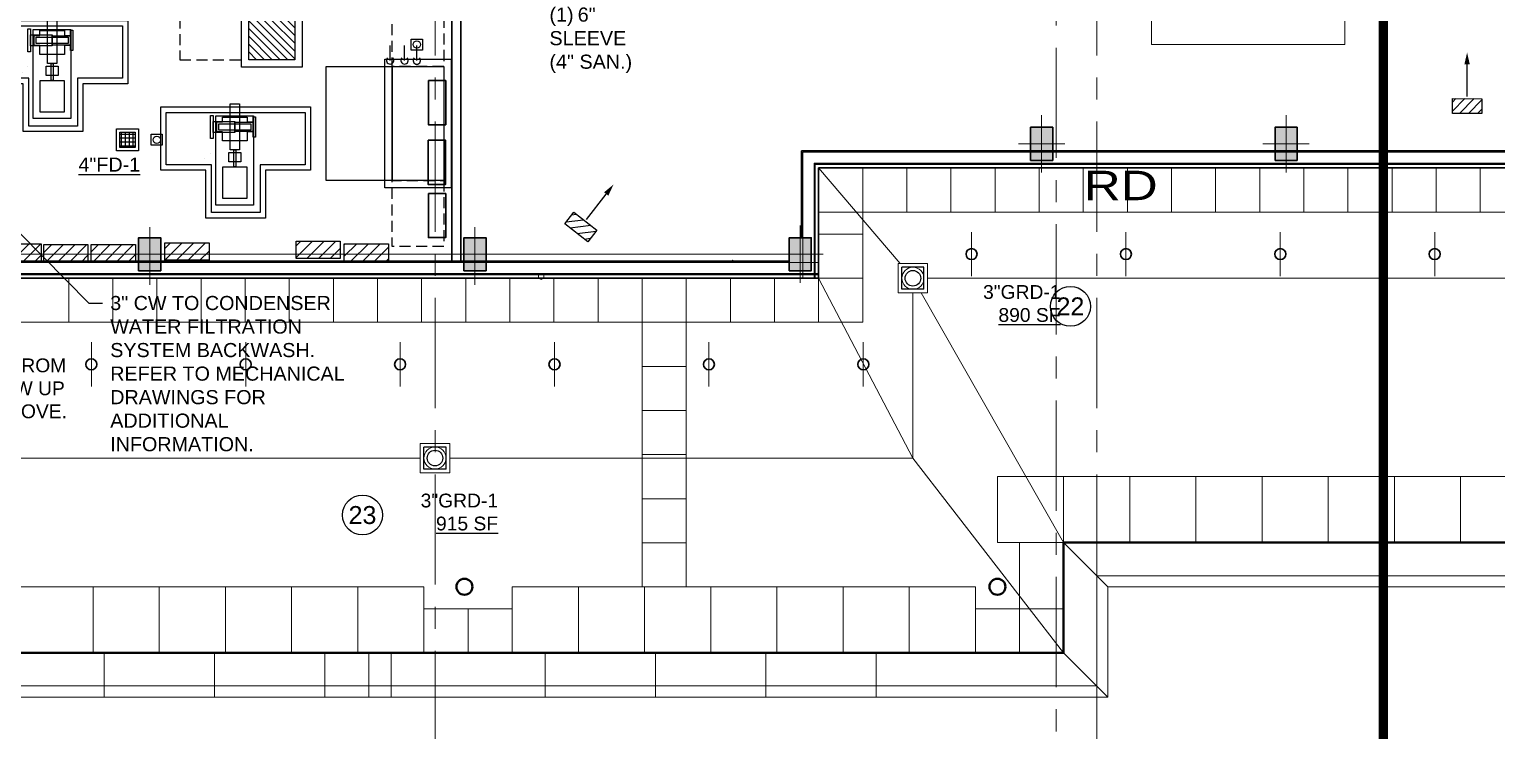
# Model space of a CAD drawing. Header units: inches. Extents: x -26500 to -19489, y -3216 to 2257.
# Drawn here: x -23442 to -22643, y -42 to 339 of the extents above; entities that cross this region are included whole.
import ezdxf
from ezdxf.enums import TextEntityAlignment as Align

# ---------------------------------------------------------------- set-up
doc = ezdxf.new("R2010")
doc.units = ezdxf.units.IN
doc.header["$LTSCALE"] = 48
doc.header["$MEASUREMENT"] = 0
for name, pattern in [('A113$0$CENTER', [2, 1.25, -0.25, 0.25, -0.25]), ('A113$0$DGN Style 3', [242.953966, 173.538547, -69.415419]), ('M2113$0$HIDDEN2', [0.1875, 0.125, -0.0625]), ('NB - PH Mezzanine_plan$0$HIDDEN2', [0.1875, 0.125, -0.0625]), ('NB - PH Mezzanine_plan$0$PHANTOM2', [1.25, 0.625, -0.125, 0.125, -0.125, 0.125, -0.125])]:
    doc.linetypes.add(name, pattern=pattern)
doc.layers.add('A-Anno-Legn', color=8, linetype='Continuous', lineweight=18)
for name, color, linetype in [('A113$0$63', 8, 'Continuous'), ('A113$0$A roof pave', 8, 'Continuous'), ('A113$0$A-ANNO-IDEN', 8, 'Continuous'), ('A113$0$A-ANNO-PATT-13-14', 8, 'Continuous'), ('A113$0$A-COLS-COLS13-14', 8, 'Continuous'), ('A113$0$A-FLOR-CURB', 8, 'Continuous'), ('A113$0$A-GRID-GRD13-14', 8, 'Continuous'), ('A113$0$A-GRID-GRDP0-14', 8, 'Continuous'), ('A113$0$A-GRID-GRDP0-15', 8, 'Continuous'), ('A113$0$A-roof cope', 8, 'Continuous'), ('A113$0$A-roof davi', 8, 'Continuous'), ('A113$0$A-roof fall', 8, 'Continuous'), ('A113$0$A-WALL-FULL-EXTR', 8, 'Continuous'), ('A113$0$A-WALL-FULL-INTR', 8, 'Continuous'), ('A113$0$bp113 - A-ROOF-CRTS', 8, 'Continuous'), ('A113$0$bp113 - A-ROOF-RFDR', 8, 'Continuous'), ('A113$0$E-ELEC-WIND-WASH', 8, 'Continuous'), ('A113$0$Items below', 8, 'Continuous'), ('A113$0$Level 12', 8, 'Continuous'), ('A113$0$M-VFC pump', 8, 'Continuous'), ('M2113$0$M-CONCRETE PAD', 8, 'Continuous'), ('M2113$0$M-HVAC-CLEARANCE', 8, 'M2113$0$HIDDEN2'), ('M2113$0$M-HVAC-Eqpm', 8, 'Continuous'), ('M2113$0$M-HVAC-Eqpm-AHU', 8, 'Continuous'), ('M2113$0$M-HVAC-EQPM-CLEARANCE', 8, 'M2113$0$HIDDEN2'), ('M2113$0$M-HVAC-EQPM-HATCH', 8, 'Continuous'), ('M2113$0$M-HVAC-EQPM-HEX', 8, 'Continuous'), ('M2113$0$M-HVAC-EQPM-PUMP', 8, 'Continuous'), ('M2113$0$M-HVAC-HATCH', 8, 'Continuous'), ('M2113$0$M-HVAC-pad', 8, 'Continuous'), ('M2113$0$M-HVAC-Term-Anno', 2, 'Continuous'), ('M2113$0$M-HVAC-vfc', 8, 'Continuous'), ('M2113$0$M-PCHW', 8, 'Continuous'), ('NB - PH Mezzanine_plan$0$STCCOLS1', 1, 'NB - PH Mezzanine_plan$0$HIDDEN2'), ('NB - PH Mezzanine_plan$0$STMATCHLINE', 1, 'NB - PH Mezzanine_plan$0$HIDDEN2'), ('P-Anno', 6, 'Continuous'), ('P-Anno-Symb @ 96', 6, 'Continuous'), ('P-Anno-Text', 6, 'Continuous'), ('P-Pipe-Ftng', 134, 'Continuous'), ('P-Text-Drain', 6, 'Continuous'), ('XREF', 7, 'Continuous')]:
    doc.layers.add(name, color=color, linetype=linetype)
doc.styles.add('A113$0$style-Arial', font='arial.ttf')
doc.styles.add('M08', font='arial.ttf', dxfattribs={"height": 7.68})
doc.styles.add('M2113$0$Standard', font='simplex.shx')
doc.styles.add('MAMEP ANNO', font='arial.ttf', dxfattribs={"height": 0.078125})
doc.styles.add('P08', font='arial.ttf', dxfattribs={"height": 0.08})
doc.styles.get("Standard").update_dxf_attribs({"font": 'simplex.shx'})
doc.dimstyles.new('STANDARD$7', dxfattribs={"dimtxt": 0.18, "dimasz": 0.125, "dimexe": 0.18, "dimexo": 0.06, "dimgap": 0.09, "dimtad": 0, "dimtih": 1, "dimtoh": 1, "dimdec": 4, "dimzin": 0, "dimdsep": 46, "dimtxsty": 'Standard', "dimcen": 0.09, "dimadec": 0, "dimazin": 0, "dimtfac": 1, "dimtdec": 4, "dimtofl": 0, "dimtmove": 0, "dimatfit": 3, "dimfxl": 1, "dimtolj": 1, "dimtzin": 0, "dimarcsym": 0})

# ---------------------------------------------------------------- blocks, each defined once
blk = doc.blocks.new('*U756')
at = {"layer": 'A113$0$E-ELEC-WIND-WASH', "linetype": 'A113$0$DGN Style 3', "lineweight": 13, "flags": 128}
blk.add_lwpolyline([(1.44, -1.01), (0.01, -1.72), (-1.42, -1.01)], dxfattribs=at)
at = {"layer": 'A113$0$E-ELEC-WIND-WASH', "linetype": 'A113$0$DGN Style 3', "lineweight": 13}
blk.add_3dface([(-1.42, 1.08), (1.44, 1.08), (1.44, -1.01), (-1.42, -1.01)], dxfattribs=at)
blk = doc.blocks.new('A113')
at = {"layer": 'A113$0$A roof pave', "lineweight": 0, "transparency": 33554687}
for p, q in [((-23012.31, 264, -2660.42), (-22349.32, 263.95, -2660.42)), ((-22988.31, 240, -2660.42), (-22988.31, 264, -2660.42)), ((-22964.31, 240, -2660.42), (-22964.31, 264, -2660.42)), ((-22940.31, 240, -2660.42), (-22940.31, 264, -2660.42)), ((-22916.31, 240, -2660.42), (-22916.31, 264, -2660.42)), ((-22892.31, 240, -2660.42), (-22892.31, 264, -2660.42)), ((-22868.31, 240, -2660.42), (-22868.31, 264, -2660.42)), ((-22844.31, 240, -2660.42), (-22844.31, 264, -2660.42)), ((-22820.31, 240, -2660.42), (-22820.31, 264, -2660.42)), ((-22796.31, 240, -2660.42), (-22796.31, 264, -2660.42)), ((-22772.31, 240, -2660.42), (-22772.31, 264, -2660.42)), ((-22748.31, 240, -2660.42), (-22748.31, 264, -2660.42)), ((-22724.31, 240, -2660.42), (-22724.31, 264, -2660.42)), ((-22700.31, 240, -2660.42), (-22700.31, 264, -2660.42)), ((-22676.31, 240, -2660.42), (-22676.31, 264, -2660.42)), ((-22652.31, 240, -2660.42), (-22652.31, 264, -2660.42)), ((-22988.31, 240, -2660.42), (-23012.31, 240, -2660.42)), ((-22988.31, 227.99, -2660.42), (-23012.31, 227.99, -2660.42)), ((-23420.31, 180, -2660.42), (-23420.31, 204, -2660.42)), ((-23396.31, 180, -2660.42), (-23396.31, 204, -2660.42)), ((-23372.31, 180, -2660.42), (-23372.31, 204, -2660.42)), ((-23348.31, 180, -2660.42), (-23348.31, 204, -2660.42)), ((-23324.31, 180, -2660.42), (-23324.31, 204, -2660.42)), ((-23300.31, 180, -2660.42), (-23300.31, 204, -2660.42)), ((-23276.31, 180, -2660.42), (-23276.31, 204, -2660.42)), ((-23252.31, 180, -2660.42), (-23252.31, 204, -2660.42)), ((-23228.31, 180, -2660.42), (-23228.31, 204, -2660.42)), ((-23204.31, 180, -2660.42), (-23204.31, 204, -2660.42)), ((-23180.31, 180, -2660.42), (-23180.31, 204, -2660.42)), ((-23156.31, 180, -2660.42), (-23156.31, 204, -2660.42)), ((-23132.31, 180, -2660.42), (-23132.31, 204, -2660.42)), ((-23108.31, 180, -2660.42), (-23108.31, 204, -2660.42)), ((-23084.31, 180, -2660.42), (-23084.31, 204, -2660.42)), ((-23060.31, 180, -2660.42), (-23060.31, 204, -2660.42)), ((-23036.31, 180, -2660.42), (-23036.31, 204, -2660.42)), ((-23012.31, 180, -2660.42), (-23012.31, 204, -2660.42)), ((-22988.31, 204, -2660.42), (-23012.31, 204, -2660.42)), ((-23108.31, 180, -2660.42), (-23084.31, 180, -2660.42)), ((-23108.31, 156, -2660.42), (-23084.31, 156, -2660.42)), ((-23108.31, 132, -2660.42), (-23084.31, 132, -2660.42)), ((-23108.31, 108, -2660.42), (-23084.31, 108, -2660.42)), ((-22879.02, 60.09, -2660.42), (-22879.02, 96.09, -2660.42)), ((-22843.02, 60.09, -2660.42), (-22843.02, 96.09, -2660.42)), ((-22807.02, 60.09, -2660.42), (-22807.02, 96.09, -2660.42)), ((-22771.02, 60.09, -2660.42), (-22771.02, 96.09, -2660.42)), ((-22735.02, 60.09, -2660.42), (-22735.02, 96.09, -2660.42)), ((-22699.02, 60.09, -2660.42), (-22699.02, 96.09, -2660.42)), ((-22663.02, 60.09, -2660.42), (-22663.02, 96.09, -2660.42)), ((-23108.31, 84, -2660.42), (-23084.31, 84, -2660.42)), ((-23108.31, 60, -2660.42), (-23084.31, 60, -2660.42)), ((-22879.02, 60.09, -2660.42), (-22915.02, 60.09, -2660.42)), ((-23407.02, 36.09, -2660.42), (-23407.02, 0.09, -2660.42)), ((-23371.02, 36.09, -2660.42), (-23371.02, 0.09, -2660.42)), ((-23335.02, 36.09, -2660.42), (-23335.02, 0.09, -2660.42)), ((-23299.02, 36.09, -2660.42), (-23299.02, 0.09, -2660.42)), ((-23263.02, 36.09, -2660.42), (-23263.02, 0.09, -2660.42)), ((-23143.02, 36.09, -2660.42), (-23143.02, 0.09, -2660.42)), ((-23108.31, 36.09, -2660.42), (-23084.31, 36.09, -2660.42)), ((-23107.02, 36.09, -2660.42), (-23107.02, 0.09, -2660.42)), ((-23071.02, 36.09, -2660.42), (-23071.02, 0.09, -2660.42)), ((-23035.02, 36.09, -2660.42), (-23035.02, 0.09, -2660.42)), ((-22999.02, 36.09, -2660.42), (-22999.02, 0.09, -2660.42)), ((-22963.02, 36.09, -2660.42), (-22963.02, 0.09, -2660.42)), ((-23227.02, 24.09, -2660.42), (-23227.02, 0.09, -2660.42)), ((-23203.02, 24.09, -2660.42), (-23203.02, 0.09, -2660.42)), ((-23179.02, 24.09, -2660.42), (-23179.02, 0.09, -2660.42)), ((-22927.02, 24.09, -2660.42), (-22927.02, 0.09, -2660.42)), ((-22903.02, 24.09, -2660.42), (-22903.02, 0.09, -2660.42)), ((-22879.02, 24.09, -2660.42), (-22903.02, 24.09, -2660.42))]:
    blk.add_line(p, q, dxfattribs=at)
at = {"layer": 'A113$0$A roof pave', "lineweight": 13, "transparency": 33554687}
for p, q in [((-22988.31, 240, -2660.42), (-22988.31, 180, -2660.42)), ((-22988.31, 240, -2660.42), (-22373.33, 239.95, -2660.42)), ((-23108.31, 180, -2660.42), (-24116.31, 180, -2660.42)), ((-23108.31, 180, -2660.42), (-23108.31, 36.09, -2660.42)), ((-22988.31, 180, -2660.42), (-23084.31, 180, -2660.42)), ((-23084.31, 180, -2660.42), (-23084.31, 36.09, -2660.42)), ((-22915.02, 60.09, -2660.42), (-22915.02, 96.09, -2660.42)), ((-22915.02, 96.09, -2660.42), (-22447.02, 96.09, -2660.42)), ((-22903.02, 24.09, -2660.42), (-22903.02, 60.09, -2660.42)), ((-23479.02, 36.09, -2660.42), (-23227.02, 36.09, -2660.42)), ((-23227.02, 36.09, -2660.42), (-23227.02, 24.09, -2660.42)), ((-23179.02, 36.09, -2660.42), (-23108.31, 36.09, -2660.42)), ((-23179.02, 36.09, -2660.42), (-23179.02, 24.09, -2660.42)), ((-23084.31, 36.09, -2660.42), (-22927.02, 36.09, -2660.42)), ((-22927.02, 24.09, -2660.42), (-22927.02, 36.09, -2660.42)), ((-23227.02, 24.09, -2660.42), (-23179.02, 24.09, -2660.42)), ((-22927.02, 24.09, -2660.42), (-22903.02, 24.09, -2660.42))]:
    blk.add_line(p, q, dxfattribs=at)
at = {"layer": 'A113$0$A roof pave', "lineweight": 0, "transparency": 33554687, "elevation": -2660.42, "flags": 128}
blk.add_lwpolyline([(-22988.31, 234), (-22988.31, 264)], dxfattribs=at)
at = {"layer": 'A113$0$A-ANNO-IDEN', "lineweight": 13, "transparency": 33554687}
blk.add_3dface([(-22831.22, 362.71), (-22725.96, 362.71), (-22725.96, 331.18), (-22831.22, 331.18)], dxfattribs=at)
at = {"layer": 'A113$0$A-ANNO-PATT-13-14', "lineweight": 0, "transparency": 33554687}
for points in [[(-22896.96, 286.09, -4909.55), (-22884.96, 286.09, -4909.55), (-22896.96, 268.09, -4909.55), (-22884.96, 268.09, -4909.55)], [(-22763.96, 286.09, -4909.55), (-22751.96, 286.09, -4909.55), (-22763.96, 268.09, -4909.55), (-22751.96, 268.09, -4909.55)], [(-23382.27, 226, -4909.55), (-23370.27, 226, -4909.55), (-23382.27, 208, -4909.55), (-23370.27, 208, -4909.55)], [(-23205.27, 226, -4909.55), (-23193.27, 226, -4909.55), (-23205.27, 208, -4909.55), (-23193.27, 208, -4909.55)], [(-23028.31, 226, -4909.55), (-23016.31, 226, -4909.55), (-23028.31, 208, -4909.55), (-23016.31, 208, -4909.55)]]:
    blk.add_solid(points, dxfattribs=at)
at = {"layer": 'A113$0$A-COLS-COLS13-14', "lineweight": 13, "transparency": 33554687}
for p, q in [((-22890.96, 261.52, -4909.55), (-22890.96, 292.67, -4909.55)), ((-22757.96, 261.51, -4909.55), (-22757.96, 292.66, -4909.55)), ((-22903.54, 277.09, -4909.55), (-22878.39, 277.09, -4909.55)), ((-22770.54, 277.09, -4909.55), (-22745.39, 277.09, -4909.55)), ((-23022.31, 201.42, -4909.55), (-23022.31, 232.57, -4909.55)), ((-23034.89, 217, -4909.55), (-23009.74, 217, -4909.55))]:
    blk.add_line(p, q, dxfattribs=at)
at = {"layer": 'A113$0$A-COLS-COLS13-14', "lineweight": 0, "transparency": 33554687}
for p, q in [((-23376.27, 200.45, -4909.55), (-23376.27, 231.8, -4909.55)), ((-23199.27, 200.45, -4909.55), (-23199.27, 231.8, -4909.55)), ((-23388.84, 217, -4909.55), (-23363.69, 217, -4909.55)), ((-23211.84, 217, -4909.55), (-23186.69, 217, -4909.55))]:
    blk.add_line(p, q, dxfattribs=at)
at = {"layer": 'A113$0$A-COLS-COLS13-14', "lineweight": 30, "transparency": 33554687}
for points in [[(-22896.96, 268.09, -4909.55), (-22884.96, 268.09, -4909.55), (-22884.96, 286.09, -4909.55), (-22896.96, 286.09, -4909.55)], [(-22763.96, 268.09, -4909.55), (-22751.96, 268.09, -4909.55), (-22751.96, 286.09, -4909.55), (-22763.96, 286.09, -4909.55)], [(-23382.27, 208, -4909.55), (-23370.27, 208, -4909.55), (-23370.27, 226, -4909.55), (-23382.27, 226, -4909.55)], [(-23205.27, 208, -4909.55), (-23193.27, 208, -4909.55), (-23193.27, 226, -4909.55), (-23205.27, 226, -4909.55)], [(-23028.31, 208, -4909.55), (-23016.31, 208, -4909.55), (-23016.31, 226, -4909.55), (-23028.31, 226, -4909.55)]]:
    blk.add_3dface(points, dxfattribs=at)
at = {"layer": 'A113$0$A-FLOR-CURB', "lineweight": 0, "transparency": 33554687}
for p, q in [((-23020.81, 272.59, 1992.75), (-23020.81, 204, 1992.75)), ((-23020.81, 272.59, 1992.75), (-22340.83, 272.59, 1992.75)), ((-23014.81, 266.59, 1992.75), (-23014.81, 204, 1992.75)), ((-23014.81, 266.59, 1992.75), (-22346.83, 266.59, 1992.75)), ((-23012.31, 212.5, 1992.75), (-23545.5, 212.5, 1992.75)), ((-23012.31, 206.5, 1992.75), (-23559, 206.5, 1992.75))]:
    blk.add_line(p, q, dxfattribs=at)
at = {"layer": 'A113$0$A-GRID-GRD13-14', "lineweight": 0, "transparency": 33554687}
blk.add_line((-23034.89, 217, 0), (-24155.5, 217, 0), dxfattribs=at)
at = {"layer": 'A113$0$A-GRID-GRDP0-14', "linetype": 'A113$0$CENTER', "lineweight": 0, "transparency": 33554687}
blk.add_line((-22883.02, 425.41), (-22883.02, -201.12), dxfattribs=at)
at = {"layer": 'A113$0$A-GRID-GRDP0-15', "linetype": 'A113$0$CENTER', "lineweight": 0, "transparency": 33554687}
for p, q in [((-23221.02, 2113.24), (-23221.02, -676.91)), ((-22861.02, 2113.24), (-22861.02, -797.91))]:
    blk.add_line(p, q, dxfattribs=at)
at = {"layer": 'A113$0$A-roof cope', "lineweight": 40, "transparency": 33554687}
for p, q in [((-22879.02, 0.09, -2660.42), (-22879.02, 60.09, -2660.42)), ((-22879.02, 60.09, -2660.42), (-22483.02, 60.09, -2660.42)), ((-24403.02, 0.09, -2660.42), (-22879.02, 0.09, -2660.42))]:
    blk.add_line(p, q, dxfattribs=at)
at = {"layer": 'A113$0$A-roof cope', "lineweight": 0, "transparency": 33554687}
for p, q in [((-22855.02, 36.09, -2660.42), (-22879.02, 60.09, -2660.42)), ((-23401.01, -23.91, -2660.42), (-23401.01, 0.09, -2660.42)), ((-23341.01, -23.91, -2660.42), (-23341.01, 0.09, -2660.42)), ((-23281.01, -23.91, -2660.42), (-23281.01, 0.09, -2660.42)), ((-23221.01, -23.91, -2660.42), (-23221.01, 0.09, -2660.42)), ((-23161.01, -23.91, -2660.42), (-23161.01, 0.09, -2660.42)), ((-23101.01, -23.91, -2660.42), (-23101.01, 0.09, -2660.42)), ((-23041.01, -23.91, -2660.42), (-23041.01, 0.09, -2660.42)), ((-22981.01, -23.91, -2660.42), (-22981.01, 0.09, -2660.42)), ((-22855.02, -23.91, -2660.42), (-22879.02, 0.09, -2660.42))]:
    blk.add_line(p, q, dxfattribs=at)
at = {"layer": 'A113$0$A-roof cope', "lineweight": 13, "transparency": 33554687}
for p, q in [((-22855.02, 36.09, -2660.42), (-22507.02, 36.09, -2660.42)), ((-22855.02, -23.91, -2660.42), (-22855.02, 36.09, -2660.42)), ((-23257.02, 0.09, -2660.42), (-23257.02, -23.91, -2660.42)), ((-23244.81, 0.09, -2660.42), (-23244.81, -23.91, -2660.42)), ((-24427.02, -23.91, -2660.42), (-22855.02, -23.91, -2660.42))]:
    blk.add_line(p, q, dxfattribs=at)
at = {"layer": 'A113$0$A-roof davi', "lineweight": 40, "transparency": 33554687, "extrusion": (0, 0, -1)}
for centre in [(23205.02, 36.09, 2660.42), (22915.02, 36.09, 2660.42)]:
    blk.add_circle(centre, 4.32, dxfattribs=at)
at = {"layer": 'A113$0$A-roof fall', "lineweight": 0, "transparency": 33554687}
for p, q in [((-22929.11, 229.09, -2660.42), (-22929.11, 205.09, -2660.42)), ((-22845.11, 229.09, -2660.42), (-22845.11, 205.09, -2660.42)), ((-22761.11, 229.09, -2660.42), (-22761.11, 205.09, -2660.42)), ((-22677.11, 229.09, -2660.42), (-22677.11, 205.09, -2660.42)), ((-23408, 169.09, -2660.42), (-23408, 145.09, -2660.42)), ((-23324, 169.09, -2660.42), (-23324, 145.09, -2660.42)), ((-23240, 169.09, -2660.42), (-23240, 145.09, -2660.42)), ((-23156, 169.09, -2660.42), (-23156, 145.09, -2660.42)), ((-23072, 169.09, -2660.42), (-23072, 145.09, -2660.42)), ((-22988, 169.09, -2660.42), (-22988, 145.09, -2660.42))]:
    blk.add_line(p, q, dxfattribs=at)
at = {"layer": 'A113$0$A-roof fall', "lineweight": 30, "transparency": 33554687, "extrusion": (0, 0, -1)}
for centre in [(-22929.11, 217.09, -2660.42), (-22845.11, 217.09, -2660.42), (-22761.11, 217.09, -2660.42), (-22677.11, 217.09, -2660.42)]:
    blk.add_ellipse(centre, major_axis=(3, 0), ratio=0.999999, dxfattribs=at)
at = {"layer": 'A113$0$A-roof fall', "lineweight": 30, "transparency": 33554687}
for centre in [(-23408, 157.09, -2660.42), (-23324, 157.09, -2660.42), (-23240, 157.09, -2660.42), (-23156, 157.09, -2660.42), (-23072, 157.09, -2660.42), (-22988, 157.09, -2660.42)]:
    blk.add_ellipse(centre, major_axis=(-3, 0), ratio=0.999999, dxfattribs=at)
at = {"layer": 'A113$0$A-WALL-FULL-EXTR', "lineweight": 30, "transparency": 33554687}
for p, q in [((-23028.31, 213.25, 1992.75), (-23545.5, 213.25, 1992.75)), ((-23012.31, 204, 1992.75), (-23561.5, 204, 1992.75)), ((-23012.31, 206, 1992.75), (-23559.5, 206, 1992.75))]:
    blk.add_line(p, q, dxfattribs=at)
at = {"layer": 'A113$0$A-WALL-FULL-INTR', "lineweight": 30, "transparency": 33554687}
for p, q in [((-23207.02, 465.87, 1992.75), (-23207.02, 213.32, 1992.75)), ((-23211.9, 355.16, 1992.75), (-23211.9, 213.32, 1992.75)), ((-23021.56, 273.34, 1992.75), (-23021.56, 226, 1992.75)), ((-23021.56, 273.34, 1992.75), (-22340.08, 273.34, 1992.75)), ((-23014.31, 266.09, 1992.75), (-23014.31, 204, 1992.75)), ((-23014.31, 266.09, 1992.75), (-22347.33, 266.09, 1992.75)), ((-23012.31, 264.09, 1992.75), (-22349.33, 264.09, 1992.75)), ((-23012.31, 264.09, 1992.75), (-23012.31, 204, 1992.75))]:
    blk.add_line(p, q, dxfattribs=at)
at = {"layer": 'A113$0$bp113 - A-ROOF-CRTS', "lineweight": 13, "transparency": 33554687}
for p, q in [((-22967.86, 211.95, -2660.42), (-23012.31, 264, -2660.42)), ((-23012.31, 204, -2660.42), (-22961.02, 106.09, -2660.42)), ((-22953.02, 203.95, -2660.42), (-22409.02, 203.95, -2660.42)), ((-22961.02, 195.95, -2660.42), (-22961.02, 106.09, -2660.42)), ((-22956.46, 195.95, -2660.42), (-22879.02, 60.09, -2660.42)), ((-23573.02, 106.09, -2660.42), (-23229.02, 106.09, -2660.42)), ((-23213.02, 106.09, -2660.42), (-22961.02, 106.09, -2660.42)), ((-22961.02, 106.09, -2660.42), (-22879.02, 0.09, -2660.42))]:
    blk.add_line(p, q, dxfattribs=at)
at = {"layer": 'A113$0$bp113 - A-ROOF-RFDR', "lineweight": 13, "transparency": 33554687}
for centre in [(-22961.02, 203.95, -2660.42), (-23221.02, 106.09, -2660.42)]:
    blk.add_circle(centre, 6, dxfattribs=at)
for points in [[(-22969.02, 211.95, -2660.42), (-22953.02, 211.95, -2660.42), (-22953.02, 195.95, -2660.42), (-22969.02, 195.95, -2660.42)], [(-23229.02, 114.09, -2660.42), (-23213.02, 114.09, -2660.42), (-23213.02, 98.09, -2660.42), (-23229.02, 98.09, -2660.42)]]:
    blk.add_3dface(points, dxfattribs=at)
at = {"layer": 'A113$0$Items below', "lineweight": 0, "transparency": 33554687}
for p, q in [((-22861.02, 42.09, -2660.42), (-22501.02, 42.09, -2660.42)), ((-22861.02, -17.91, -2660.42), (-22861.02, 42.09, -2660.42)), ((-24421.02, -17.91, -2660.42), (-22861.02, -17.91, -2660.42))]:
    blk.add_line(p, q, dxfattribs=at)
at = {"layer": 'A113$0$Level 12', "lineweight": 0, "transparency": 33554687}
blk.add_point((-23059.05, 213.68, 1992.75), dxfattribs=at)
at = {"layer": 'A113$0$M-VFC pump', "lineweight": 30, "transparency": 33554687}
for points in [[(-23224.65, 311.5, 1992.75), (-23215.15, 311.5, 1992.75), (-23215.15, 287.5, 1992.75), (-23224.65, 287.5, 1992.75)], [(-23224.76, 279.04, 1992.75), (-23215.26, 279.04, 1992.75), (-23215.26, 255.04, 1992.75), (-23224.76, 255.04, 1992.75)], [(-23224.65, 250.04, 1992.75), (-23215.15, 250.04, 1992.75), (-23215.15, 226.04, 1992.75), (-23224.65, 226.04, 1992.75)]]:
    blk.add_3dface(points, dxfattribs=at)
at = {"layer": 'A113$0$E-ELEC-WIND-WASH', "lineweight": 13, "transparency": 33554687}
blk.add_blockref('*U756', (-23163.21, 204.95, 1992.75), dxfattribs=at)
at = {"layer": 'A113$0$63', "lineweight": 0, "transparency": 33554687, "style": 'A113$0$style-Arial', "width": 1.246875}
blk.add_text('RD', height=16, dxfattribs=at).set_placement((-22868.06, 246.44, 0))
blk = doc.blocks.new('NB - PH Mezzanine_plan')
at = {"layer": 'NB - PH Mezzanine_plan$0$STCCOLS1', "transparency": 33554687}
for points in [[(-22896.96, 286.09), (-22896.96, 268.09), (-22884.96, 268.09), (-22884.96, 286.09)], [(-22763.96, 286.09), (-22763.96, 268.09), (-22751.96, 268.09), (-22751.96, 286.09)], [(-23382.27, 226), (-23382.27, 208), (-23370.27, 208), (-23370.27, 226)], [(-23205.27, 226), (-23205.27, 208), (-23193.27, 208), (-23193.27, 226)], [(-23028.31, 226), (-23028.31, 208), (-23016.31, 208), (-23016.31, 226)]]:
    blk.add_lwpolyline(points, close=True, dxfattribs=at)
at = {"layer": 'NB - PH Mezzanine_plan$0$STMATCHLINE', "linetype": 'NB - PH Mezzanine_plan$0$PHANTOM2', "transparency": 33554687, "const_width": 5}
blk.add_lwpolyline([(-22705.02, -462.86), (-22705.02, 1870.29)], dxfattribs=at)
blk = doc.blocks.new('LDGD')
at = {"layer": 'P-Pipe-Ftng'}
for p, q in [((-3, -3), (-3, 3)), ((3, 3), (-3, 3)), ((3, -3), (3, 3)), ((3, -3), (-3, -3))]:
    blk.add_line(p, q, dxfattribs=at)
blk.add_circle((0, 0), 2.12, dxfattribs=at)
blk = doc.blocks.new('*U443')
at = {"color": 0, "linetype": 'Continuous'}
blk.add_circle((0, 0), 0.1132, dxfattribs=at)
at = {"color": 0, "linetype": 'ByBlock', "style": 'MAMEP ANNO'}
blk.add_attdef('ID', text='', height=0.1016, dxfattribs=at).set_placement((0, 0), align=Align.MIDDLE_CENTER)
blk = doc.blocks.new('Symbol-FSFullGrate')
at = {"color": 1, "linetype": 'ByBlock'}
for p, q in [((-4.24, 3.18), (4.24, 3.18)), ((-4.24, 1.06), (4.24, 1.06)), ((-3.18, -4.24), (-3.18, 4.24)), ((-1.06, -4.24), (-1.06, 4.24)), ((1.06, -4.24), (1.06, 4.24)), ((3.18, -4.24), (3.18, 4.24)), ((-4.24, -1.06), (4.24, -1.06)), ((-4.24, -3.18), (4.24, -3.18))]:
    blk.add_line(p, q, dxfattribs=at)
at = {"color": 0, "linetype": 'ByBlock'}
for points in [[(-6, 6), (6, 6), (6, -6), (-6, -6)], [(-4.24, 4.24), (4.24, 4.24), (4.24, -4.24), (-4.24, -4.24)]]:
    blk.add_lwpolyline(points, close=True, dxfattribs=at)
blk = doc.blocks.new('M2113$0$A$C69735866')
at = {"layer": 'M2113$0$M-HVAC-HATCH'}
h = blk.add_hatch(dxfattribs=at)
h.set_pattern_fill('ANSI31', color=256, scale=36, style=0)
h.set_pattern_definition([(45, (-853.9665, -6699.1075), (-3.1819805, 3.1819805), [])])
h.paths.add_polyline_path([(24, 9.5), (24, 0), (0, 0), (0, 9.5)])
at = {"layer": 'M2113$0$M-HVAC-vfc'}
blk.add_lwpolyline([(24, 9.5), (24, 0), (0, 0), (0, 9.5)], close=True, dxfattribs=at)
blk = doc.blocks.new('M2113$0$A$C4531777C')
at = {"layer": 'M2113$0$M-HVAC-EQPM-PUMP'}
for p, q in [((1, 55), (21.5, 55)), ((1, 6.5), (1, 55)), ((21.5, 55), (21.5, 6.5)), ((21.5, 6.5), (1, 6.5))]:
    blk.add_line(p, q, dxfattribs=at)
at = {"layer": 'M2113$0$M-HVAC-EQPM-PUMP', "color": 1}
for p, q in [((4.78, 51.5), (17.72, 51.5)), ((4.78, 34.25), (4.78, 51.5)), ((17.72, 51.5), (17.72, 34.25)), ((17.72, 34.25), (4.78, 34.25)), ((10.75, 34.25), (11.75, 34.25)), ((10.75, 25), (10.75, 34.25)), ((11.75, 34.25), (11.75, 25)), ((8, 31.5), (14.5, 31.5)), ((8, 26.5), (8, 31.5)), ((14.5, 26.5), (8, 26.5)), ((8.75, 25), (13.75, 25)), ((8.75, 0), (8.75, 25)), ((11.75, 25), (10.75, 25)), ((13.75, 25), (13.75, 0)), ((14.5, 31.5), (14.5, 26.5)), ((24.5, 26.87), (24.5, 26.87)), ((27.5, 29.87), (27.5, 29.87)), ((0, 18), (1.25, 18)), ((0, 7), (0, 18)), ((1.25, 18), (1.25, 7)), ((4.5, 20.13), (18, 20.13)), ((4.5, 15.25), (4.5, 20.13)), ((18, 20.13), (18, 15.25)), ((23.06, 6.25), (23.06, 18.75)), ((23.06, 18.75), (24.5, 18.75)), ((24.5, 18.75), (24.5, 6.25)), ((1.25, 10), (1.25, 15)), ((1.25, 15), (11.25, 15)), ((11.25, 10), (1.25, 10)), ((1.5, 9.75), (1.5, 15.25)), ((1.5, 15.25), (4.5, 15.25)), ((4.5, 9.75), (1.5, 9.75)), ((2.5, 14.25), (20, 14.25)), ((2.5, 10.75), (2.5, 14.25)), ((20, 10.75), (2.5, 10.75)), ((4.5, 7.13), (4.5, 9.75)), ((11.25, 15.5), (23.06, 15.5)), ((11.25, 9.5), (11.25, 15.5)), ((11.25, 15), (11.25, 10)), ((23.06, 9.5), (11.25, 9.5)), ((18, 15.25), (21, 15.25)), ((21, 9.75), (18, 9.75)), ((18, 9.75), (18, 7.13)), ((20, 14.25), (20, 10.75)), ((21, 15.25), (21, 9.75)), ((23.06, 15.5), (23.06, 9.5)), ((1.25, 7), (0, 7)), ((18, 7.13), (4.5, 7.13)), ((24.5, 6.25), (23.06, 6.25)), ((13.75, 0), (8.75, 0))]:
    blk.add_line(p, q, dxfattribs=at)
blk = doc.blocks.new('M2113$0$A$C79F809C7')
at = {"layer": 'M2113$0$M-HVAC-EQPM-PUMP', "color": 1}
blk.add_lwpolyline([(81, 58.5), (105.5, 58.5), (105.5, 24), (24, 24), (24, 58.5), (48.5, 58.5), (48.5, 84.5), (81, 84.5)], close=True, dxfattribs=at)
at = {"layer": 'M2113$0$M-HVAC-EQPM-PUMP', "color": 2}
blk.add_lwpolyline([(78, 55.5), (102.5, 55.5), (102.5, 27), (27, 27), (27, 55.5), (51.5, 55.5), (51.5, 81.5), (78, 81.5), (78, 55.5)], dxfattribs=at)
blk.add_blockref('M2113$0$A$C4531777C', (54, 22.38))
blk = doc.blocks.new('M2113$0$A$C2F1851BB')
at = {"layer": 'M2113$0$M-CONCRETE PAD', "flags": 128}
blk.add_lwpolyline([(32, 68), (102, 68), (102, 32), (32, 32)], close=True, dxfattribs=at)
at = {"layer": 'M2113$0$M-HVAC-CLEARANCE', "flags": 128}
for points in [[(0, 64), (36, 64), (36, 36), (0, 36)], [(98, 64), (134, 64), (134, 36), (98, 36)], [(36, 36), (98, 36), (98, 0), (36, 0)]]:
    blk.add_lwpolyline(points, close=True, dxfattribs=at)
at = {"layer": 'M2113$0$M-HVAC-Eqpm-AHU', "flags": 128}
blk.add_lwpolyline([(36, 64), (98, 64), (98, 36), (36, 36)], close=True, dxfattribs=at)
blk = doc.blocks.new('M2113$0$A$C11303F78')
at = {"layer": 'M2113$0$M-HVAC-EQPM-HATCH'}
h = blk.add_hatch(dxfattribs=at)
h.set_pattern_fill('ANSI31', color=256, scale=24, style=0)
h.set_pattern_definition([(45, (23194.8453, -258.6243), (-2.12132034, 2.12132034), [])])
h.paths.add_polyline_path([(60, 62.5), (167, 62.5), (167, 37.5), (60, 37.5)])
at = {"layer": 'M2113$0$M-HVAC-EQPM-CLEARANCE'}
for p, q in [((0, 98.5), (60, 98.5)), ((60, 98.5), (60, 62.5))]:
    blk.add_line(p, q, dxfattribs=at)
blk.add_lwpolyline([(0, 98.5), (0, 0), (167.01, 0), (167.01, 36)], dxfattribs=at)
at = {"layer": 'M2113$0$M-HVAC-EQPM-HEX'}
blk.add_lwpolyline([(60, 62.5), (167, 62.5), (167, 37.5), (60, 37.5)], close=True, dxfattribs=at)
at = {"layer": 'M2113$0$M-HVAC-EQPM-PUMP', "color": 1}
blk.add_lwpolyline([(56, 66.5), (171, 66.5), (171, 33.5), (56, 33.5)], close=True, dxfattribs=at)
blk = doc.blocks.new('M2113$0$FDA')
for p, q in [((-3, -3), (-3, 3)), ((-3, 3), (3, 3)), ((3, 3), (3, -3)), ((3, -3), (-3, -3))]:
    blk.add_line(p, q)
blk.add_circle((0, 0), 2)
at = {"style": 'M2113$0$Standard', "flags": 9}
for tag, p in [('FU_COLD', (-3, 2.99)), ('FU_HOT', (-3, 2.98)), ('FU_WASTE', (-3, 2.97)), ('FU_TOTAL', (-3, 2.96)), ('FIXT_CODE', (-3, 2.94))]:
    blk.add_attdef(tag, p, '', height=0.005, dxfattribs=at)
blk = doc.blocks.new('M2113$0$ARROWS')
blk.add_line((0, 0), (0.729, 0))
blk.add_solid([(0.729, 0.062), (0.729, -0.062), (1, 0)])

msp = doc.modelspace()

# ---------------------------------------------------------------- hatches: boundary and pattern name
at = {"layer": 'M2113$0$M-HVAC-pad', "transparency": 33554687}
h = msp.add_hatch(dxfattribs=at)
h.set_pattern_fill('ANSI31', color=256, scale=28, angle=539.94021, style=0)
h.set_pattern_definition([(224.9402, (-22483.781, 280.3736), (2.47229, -2.477455), [])])
h.paths.add_polyline_path([(-22667.42, 301.68), (-22651.42, 301.67), (-22651.43, 293.67), (-22667.43, 293.68)])
h = msp.add_hatch(dxfattribs=at)
h.set_pattern_fill('ANSI31', color=256, scale=28, angle=502.19677, style=0)
h.set_pattern_definition([(187.1968, (-23013.3796, 110.688), (0.43847, -3.472426), [])])
h.paths.add_polyline_path([(-23145.55, 239.95), (-23132.91, 230.14), (-23137.81, 223.82), (-23150.46, 233.63)])

# ---------------------------------------------------------------- linework, layer by layer
at = {"layer": 'M2113$0$M-HVAC-Eqpm', "transparency": 33554687, "flags": 128}
for points in [[(-22667.42, 301.68), (-22651.42, 301.67), (-22651.43, 293.67), (-22667.43, 293.68), (-22667.42, 301.68)], [(-23145.55, 239.95), (-23132.91, 230.14), (-23137.81, 223.82), (-23150.46, 233.63), (-23145.55, 239.95)]]:
    msp.add_lwpolyline(points, dxfattribs=at)
at = {"layer": 'M2113$0$M-PCHW', "transparency": 33554687, "flags": 128}
for points in [[(-23245.45, 322.49), (-23245.45, 330.62), (-23245.45, 330.62)], [(-23237.58, 322.49), (-23237.58, 330.62), (-23237.58, 330.62)], [(-23230.91, 322.43), (-23230.91, 330.57), (-23230.91, 330.57)]]:
    msp.add_lwpolyline(points, dxfattribs=at)
at = {"layer": 'M2113$0$M-PCHW', "transparency": 33554687}
for centre in [(-23245.45, 322.49), (-23237.58, 322.49), (-23230.91, 322.43)]:
    msp.add_arc(centre, 2, 134.9795, 45.0205, dxfattribs=at)
at = {"layer": 'XREF', "transparency": 33554687, "elevation": 0}
msp.add_lwpolyline([(-23280.3, 319.16), (-23244.3, 319.16), (-23244.3, 257.16), (-23280.3, 257.16)], close=True, dxfattribs=at)

# ---------------------------------------------------------------- block references
at = {"layer": 'M2113$0$M-HVAC-Eqpm', "transparency": 33554687}
for name, p, rotation in [('M2113$0$A$C2F1851BB', (-23280.3, 355.16, 0), 270), ('M2113$0$A$C79F809C7', (-23264.71, 321.18, 120), 180)]:
    msp.add_blockref(name, p, dxfattribs=dict(at, rotation=rotation))
at = {"layer": 'M2113$0$M-HVAC-Term-Anno', "transparency": 33554687, "xscale": 23.99999999380037, "yscale": 23.99999999380037, "zscale": 23.99999999380037}
for p, rotation in [((-22659.5, 302.78), 89.9402087359696), ((-23138.62, 235.97), 52.19677477558768)]:
    msp.add_blockref('M2113$0$ARROWS', p, dxfattribs=dict(at, rotation=rotation))
at = {"layer": 'M2113$0$M-HVAC-vfc', "transparency": 33554687}
for p in [(-23296.54, 214.66), (-23459.3, 213.25), (-23433.91, 212.75), (-23408.03, 212.75), (-23367.95, 213.75), (-23270.41, 213.25, 0)]:
    msp.add_blockref('M2113$0$A$C69735866', p, dxfattribs=at)
at = {"layer": 'P-Anno-Symb @ 96', "xscale": 96, "yscale": 96, "zscale": 96}
for p, values in [((-22875.29, 188.66), {'ID': '22'}), ((-23260.48, 75.12), {'ID': '23'})]:
    msp.add_blockref('*U443', p, dxfattribs=at).add_auto_attribs(values)
at = {"layer": 'P-Pipe-Ftng'}
msp.add_blockref('Symbol-FSFullGrate', (-23388.34, 279.26), dxfattribs=at)
at = {"layer": 'P-Pipe-Ftng', "xscale": 2, "yscale": 2, "zscale": 2}
for p in [(-22961.02, 203.95), (-23221.02, 106.09)]:
    msp.add_blockref('LDGD', p, dxfattribs=at)
at = {"layer": 'XREF'}
for name in ['A113', 'NB - PH Mezzanine_plan']:
    msp.add_blockref(name, (0, 0), dxfattribs=at)
at = {"layer": 'XREF', "transparency": 33554687}
for name, p, rotation in [('M2113$0$A$C11303F78', (-23359.87, 489.8), 270), ('M2113$0$A$C79F809C7', (-23364.1, 368.24, 120), 180), ('M2113$0$FDA', (-23230.91, 331.12), 90), ('M2113$0$FDA', (-23372.41, 279.29), 90)]:
    msp.add_blockref(name, p, dxfattribs=dict(at, rotation=rotation))

# ---------------------------------------------------------------- texts
at = {"layer": 'A-Anno-Legn', "transparency": 33554687, "insert": (-23158.75, 351.26), "char_height": 7.6875, "attachment_point": 1, "style": 'P08'}
msp.add_mtext_dynamic_manual_height_columns('\\pt15.375;{\\C6;(1)^I6" SLEEVE (4" SAN.)}', width=49.753, gutter_width=1, heights=[0], dxfattribs=at)
at = {"layer": 'P-Anno', "char_height": 7.5, "style": 'MAMEP ANNO'}
for s, insert, width, attachment_point in [('3"GRD-1\\P{\\L890 SF}', (-22880.69, 200.23, 0), 52.1223, 3), ('4" VENT UP FROM LEVEL BELOW UP TO LEVEL ABOVE.', (-23513.26, 160.31), 94.7849, 1), ('3"GRD-1\\P{\\L915 SF}', (-23186.7, 86.75, 0), 52.1223, 3)]:
    msp.add_mtext(s, dxfattribs=dict(at, insert=insert, width=width, attachment_point=attachment_point))
at = {"layer": 'P-Anno-Text', "style": 'M08'}
msp.add_text('%%U4"FD-1', height=7.68, dxfattribs=at).set_placement((-23381.44, 261.97), align=Align.RIGHT)
at = {"layer": 'P-Text-Drain', "transparency": 33554687, "insert": (-23397.72, 194.32), "char_height": 7.68, "width": 138.8037, "attachment_point": 1, "style": 'M08'}
msp.add_mtext('3" CW TO CONDENSER WATER FILTRATION SYSTEM BACKWASH.  REFER TO MECHANICAL DRAWINGS FOR ADDITIONAL INFORMATION.', dxfattribs=at)

# ---------------------------------------------------------------- leaders
at = {"layer": 'P-Text-Drain', "transparency": 33554687}
msp.add_leader([(-23497.34, 279.55), (-23409.37, 190.38), (-23402.02, 190.38)], dimstyle='STANDARD$7', override={"dimscale": 96, "dimexo": 0.0625}, dxfattribs=at)

doc.saveas('drawing.dxf')
